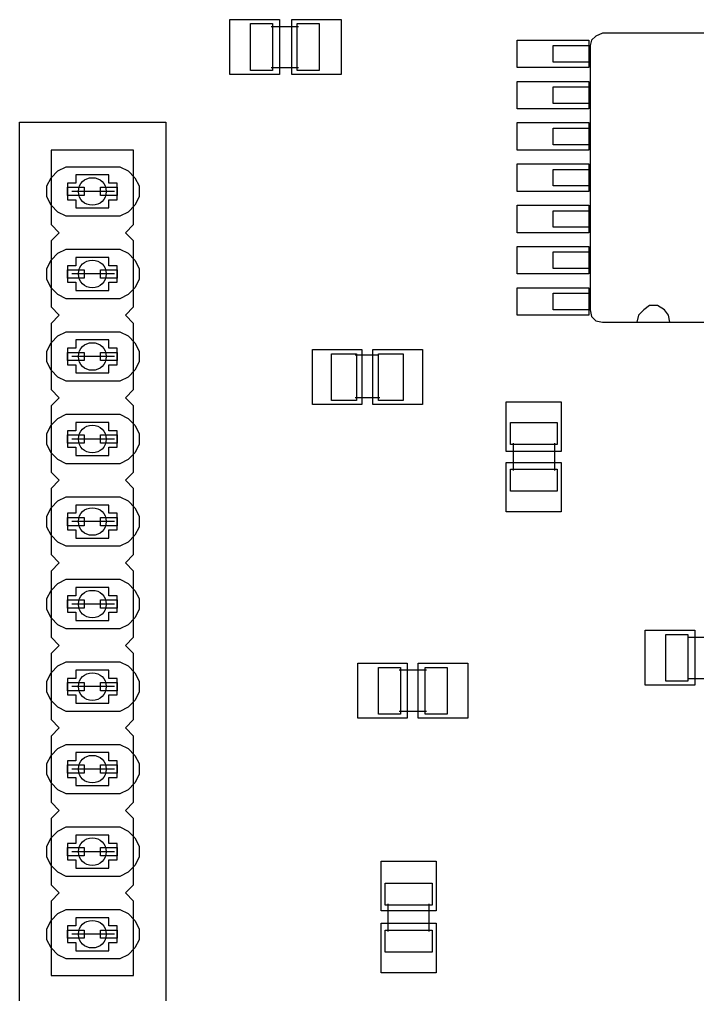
# Model space of a CAD drawing. Extents: x 69 to 170, y 48 to 122.
# Drawn here: x 120.8 to 137.5, y 70.92 to 94.93 of the extents above; entities that cross this region are included whole.
import ezdxf

# ---------------------------------------------------------------- set-up
doc = ezdxf.new("R2010")
doc.units = 0
for name, color, linetype in [('ref', 7, 'CONTINUOUS'), ('ROB-L-P-2-D', 7, 'CONTINUOUS'), ('ROB-L-P-5-D', 7, 'CONTINUOUS')]:
    doc.layers.add(name, color=color, linetype=linetype)

msp = doc.modelspace()

# ---------------------------------------------------------------- linework, layer by layer
at = {"layer": 'ref', "color": 3}
for p, q in [((125.980881, 94.92648), (127.200169, 94.92648)), ((125.980881, 93.571591), (125.980881, 94.92648)), ((126.488001, 94.825058), (127.030395, 94.825058)), ((126.488001, 93.673016), (126.488001, 94.825058)), ((127.030395, 94.825058), (127.030395, 93.673016)), ((127.200169, 94.92648), (127.200169, 93.571591)), ((127.504441, 94.92648), (128.723729, 94.92648)), ((127.504441, 93.571591), (127.504441, 94.92648)), ((127.640043, 94.825058), (128.181334, 94.825058)), ((127.640043, 93.673016), (127.640043, 94.825058)), ((128.181334, 94.825058), (128.181334, 93.673016)), ((128.723729, 94.92648), (128.723729, 93.571591)), ((126.996218, 94.756701), (127.674215, 94.756701)), ((135.158618, 94.588031), (134.988839, 94.519682)), ((137.664441, 94.588031), (135.158618, 94.588031)), ((133.058487, 94.418257), (134.820169, 94.418257)), ((133.058487, 93.741364), (133.058487, 94.418257)), ((134.820169, 94.418257), (134.820169, 93.741364)), ((134.887414, 94.418257), (134.853243, 94.282655)), ((134.988839, 94.519682), (134.887414, 94.418257)), ((133.939331, 94.282655), (134.820169, 94.282655)), ((133.939331, 93.876966), (133.939331, 94.282655)), ((134.820169, 94.282655), (134.820169, 93.876966)), ((134.853243, 94.282655), (134.853243, 87.78052)), ((134.820169, 93.876966), (133.939331, 93.876966)), ((127.030395, 93.673016), (126.488001, 93.673016)), ((126.996218, 93.741364), (127.674215, 93.741364)), ((128.181334, 93.673016), (127.640043, 93.673016)), ((134.820169, 93.741364), (133.058487, 93.741364)), ((127.200169, 93.571591), (125.980881, 93.571591)), ((128.723729, 93.571591), (127.504441, 93.571591)), ((133.058487, 93.40292), (134.820169, 93.40292)), ((133.058487, 92.724924), (133.058487, 93.40292)), ((134.820169, 93.40292), (134.820169, 92.724924)), ((133.939331, 93.267318), (134.820169, 93.267318)), ((133.939331, 92.86052), (133.939331, 93.267318)), ((134.820169, 93.267318), (134.820169, 92.86052)), ((134.820169, 92.724924), (133.058487, 92.724924)), ((134.820169, 92.86052), (133.939331, 92.86052)), ((133.058487, 92.38648), (134.820169, 92.38648)), ((133.058487, 91.709587), (133.058487, 92.38648)), ((133.939331, 92.250878), (134.820169, 92.250878)), ((133.939331, 91.84408), (133.939331, 92.250878)), ((134.820169, 92.38648), (134.820169, 91.709587)), ((134.820169, 92.250878), (134.820169, 91.84408)), ((121.577775, 91.709587), (121.577775, 89.880652)), ((123.609552, 91.709587), (121.577775, 91.709587)), ((123.609552, 89.880652), (123.609552, 91.709587)), ((134.820169, 91.709587), (133.058487, 91.709587)), ((134.820169, 91.84408), (133.939331, 91.84408)), ((121.747548, 91.201364), (121.950395, 91.302789)), ((121.747548, 91.201364), (121.950395, 91.302789)), ((121.950395, 91.302789), (123.271108, 91.302789)), ((121.950395, 91.302789), (123.271108, 91.302789)), ((123.271108, 91.302789), (123.473955, 91.201364)), ((123.271108, 91.302789), (123.473955, 91.201364)), ((133.058487, 91.370034), (134.820169, 91.370034)), ((133.058487, 90.693147), (133.058487, 91.370034)), ((133.939331, 91.234438), (134.820169, 91.234438)), ((133.939331, 90.828743), (133.939331, 91.234438)), ((134.820169, 91.370034), (134.820169, 90.693147)), ((134.820169, 91.234438), (134.820169, 90.828743)), ((121.476349, 90.828743), (121.577775, 91.031591)), ((121.476349, 90.828743), (121.577775, 91.031591)), ((121.577775, 91.031591), (121.747548, 91.201364)), ((121.577775, 91.031591), (121.747548, 91.201364)), ((122.999909, 91.099939), (122.187414, 91.099939)), ((122.187414, 91.099939), (122.187414, 90.895988)), ((122.999909, 90.895988), (122.999909, 91.099939)), ((123.473955, 91.201364), (123.643729, 91.031591)), ((123.473955, 91.201364), (123.643729, 91.031591)), ((123.643729, 91.031591), (123.745154, 90.828743)), ((123.643729, 91.031591), (123.745154, 90.828743)), ((121.476349, 90.557545), (121.476349, 90.828743)), ((121.476349, 90.557545), (121.476349, 90.828743)), ((122.187414, 90.895988), (121.984572, 90.895988)), ((121.984572, 90.895988), (121.984572, 90.4903)), ((121.984572, 90.794563), (122.390261, 90.794563)), ((121.984572, 90.591725), (121.984572, 90.794563)), ((122.390261, 90.794563), (122.390261, 90.591725)), ((122.797062, 90.794563), (123.203863, 90.794563)), ((122.797062, 90.591725), (122.797062, 90.794563)), ((123.203863, 90.895988), (122.999909, 90.895988)), ((123.203863, 90.4903), (123.203863, 90.895988)), ((123.203863, 90.794563), (123.203863, 90.591725)), ((123.745154, 90.828743), (123.745154, 90.557545)), ((123.745154, 90.828743), (123.745154, 90.557545)), ((134.820169, 90.828743), (133.939331, 90.828743)), ((121.577775, 90.354698), (121.476349, 90.557545)), ((121.577775, 90.354698), (121.476349, 90.557545)), ((122.390261, 90.591725), (121.984572, 90.591725)), ((123.135506, 90.693147), (122.085997, 90.693147)), ((123.203863, 90.591725), (122.797062, 90.591725)), ((122.932664, 90.693147), (122.932664, 90.693147)), ((123.745154, 90.557545), (123.643729, 90.354698)), ((123.745154, 90.557545), (123.643729, 90.354698)), ((134.820169, 90.693147), (133.058487, 90.693147)), ((121.747548, 90.184924), (121.577775, 90.354698)), ((121.747548, 90.184924), (121.577775, 90.354698)), ((121.984572, 90.4903), (122.187414, 90.4903)), ((122.187414, 90.4903), (122.187414, 90.286349)), ((122.187414, 90.286349), (122.999909, 90.286349)), ((122.999909, 90.286349), (122.999909, 90.4903)), ((122.999909, 90.4903), (123.203863, 90.4903)), ((123.643729, 90.354698), (123.473955, 90.184924)), ((123.643729, 90.354698), (123.473955, 90.184924)), ((133.058487, 90.354698), (134.820169, 90.354698)), ((133.058487, 89.676701), (133.058487, 90.354698)), ((134.820169, 90.354698), (134.820169, 89.676701)), ((121.950395, 90.083499), (121.747548, 90.184924)), ((121.950395, 90.083499), (121.747548, 90.184924)), ((123.271108, 90.083499), (121.950395, 90.083499)), ((123.271108, 90.083499), (121.950395, 90.083499)), ((123.473955, 90.184924), (123.271108, 90.083499)), ((123.473955, 90.184924), (123.271108, 90.083499)), ((133.939331, 90.219101), (134.820169, 90.219101)), ((133.939331, 89.812303), (133.939331, 90.219101)), ((134.820169, 90.219101), (134.820169, 89.812303)), ((121.577775, 89.880652), (121.780622, 89.676701)), ((123.40671, 89.676701), (123.609552, 89.880652)), ((134.820169, 89.812303), (133.939331, 89.812303)), ((121.780622, 89.676701), (121.577775, 89.473854)), ((123.609552, 89.473854), (123.40671, 89.676701)), ((134.820169, 89.676701), (133.058487, 89.676701)), ((121.577775, 89.473854), (121.577775, 87.847771)), ((123.609552, 87.847771), (123.609552, 89.473854)), ((133.058487, 89.338257), (134.820169, 89.338257)), ((133.058487, 88.661364), (133.058487, 89.338257)), ((134.820169, 89.338257), (134.820169, 88.661364)), ((121.577775, 88.999814), (121.747548, 89.169587)), ((121.577775, 88.999814), (121.747548, 89.169587)), ((121.747548, 89.169587), (121.950395, 89.271012)), ((121.747548, 89.169587), (121.950395, 89.271012)), ((121.950395, 89.271012), (123.271108, 89.271012)), ((121.950395, 89.271012), (123.271108, 89.271012)), ((122.999909, 89.067059), (122.187414, 89.067059)), ((122.187414, 89.067059), (122.187414, 88.864211)), ((122.999909, 88.864211), (122.999909, 89.067059)), ((123.271108, 89.271012), (123.473955, 89.169587)), ((123.271108, 89.271012), (123.473955, 89.169587)), ((123.473955, 89.169587), (123.643729, 88.999814)), ((123.473955, 89.169587), (123.643729, 88.999814)), ((133.939331, 89.202655), (134.820169, 89.202655)), ((133.939331, 88.796966), (133.939331, 89.202655)), ((134.820169, 89.202655), (134.820169, 88.796966)), ((121.476349, 88.796966), (121.577775, 88.999814)), ((121.476349, 88.796966), (121.577775, 88.999814)), ((122.187414, 88.864211), (121.984572, 88.864211)), ((121.984572, 88.864211), (121.984572, 88.457413)), ((123.203863, 88.864211), (122.999909, 88.864211)), ((123.203863, 88.457413), (123.203863, 88.864211)), ((123.643729, 88.999814), (123.745154, 88.796966)), ((123.643729, 88.999814), (123.745154, 88.796966)), ((121.476349, 88.525768), (121.476349, 88.796966)), ((121.476349, 88.525768), (121.476349, 88.796966)), ((121.984572, 88.762789), (122.390261, 88.762789)), ((121.984572, 88.559939), (121.984572, 88.762789)), ((123.135506, 88.661364), (122.085997, 88.661364)), ((122.390261, 88.762789), (122.390261, 88.559939)), ((122.797062, 88.762789), (123.203863, 88.762789)), ((122.797062, 88.559939), (122.797062, 88.762789)), ((122.932664, 88.661364), (122.932664, 88.661364)), ((123.203863, 88.762789), (123.203863, 88.559939)), ((123.745154, 88.796966), (123.745154, 88.525768)), ((123.745154, 88.796966), (123.745154, 88.525768)), ((134.820169, 88.661364), (133.058487, 88.661364)), ((134.820169, 88.796966), (133.939331, 88.796966)), ((121.577775, 88.32292), (121.476349, 88.525768)), ((121.577775, 88.32292), (121.476349, 88.525768)), ((122.390261, 88.559939), (121.984572, 88.559939)), ((121.984572, 88.457413), (122.187414, 88.457413)), ((122.187414, 88.457413), (122.187414, 88.254563)), ((123.203863, 88.559939), (122.797062, 88.559939)), ((122.999909, 88.254563), (122.999909, 88.457413)), ((122.999909, 88.457413), (123.203863, 88.457413)), ((123.745154, 88.525768), (123.643729, 88.32292)), ((123.745154, 88.525768), (123.643729, 88.32292)), ((121.747548, 88.153147), (121.577775, 88.32292)), ((121.747548, 88.153147), (121.577775, 88.32292)), ((121.950395, 88.051725), (121.747548, 88.153147)), ((121.950395, 88.051725), (121.747548, 88.153147)), ((122.187414, 88.254563), (122.999909, 88.254563)), ((123.473955, 88.153147), (123.271108, 88.051725)), ((123.473955, 88.153147), (123.271108, 88.051725)), ((123.643729, 88.32292), (123.473955, 88.153147)), ((123.643729, 88.32292), (123.473955, 88.153147)), ((133.058487, 88.32292), (134.820169, 88.32292)), ((133.058487, 87.644924), (133.058487, 88.32292)), ((133.939331, 88.187318), (134.820169, 88.187318)), ((133.939331, 87.78052), (133.939331, 88.187318)), ((134.820169, 88.32292), (134.820169, 87.644924)), ((134.820169, 88.187318), (134.820169, 87.78052)), ((123.271108, 88.051725), (121.950395, 88.051725)), ((123.271108, 88.051725), (121.950395, 88.051725)), ((136.309552, 87.881943), (136.173955, 87.78052)), ((136.513502, 87.881943), (136.309552, 87.881943)), ((136.682172, 87.78052), (136.513502, 87.881943)), ((121.577775, 87.847771), (121.780622, 87.644924)), ((121.780622, 87.644924), (121.577775, 87.442077)), ((123.40671, 87.644924), (123.609552, 87.847771)), ((123.609552, 87.442077), (123.40671, 87.644924)), ((134.820169, 87.644924), (133.058487, 87.644924)), ((134.820169, 87.78052), (133.939331, 87.78052)), ((134.853243, 87.78052), (134.887414, 87.610747)), ((136.039456, 87.644924), (136.005285, 87.476254)), ((136.173955, 87.78052), (136.039456, 87.644924)), ((136.783595, 87.644924), (136.682172, 87.78052)), ((136.817775, 87.476254), (136.783595, 87.644924)), ((121.577775, 87.442077), (121.577775, 85.815988)), ((123.609552, 85.815988), (123.609552, 87.442077)), ((134.887414, 87.610747), (134.988839, 87.509322)), ((134.988839, 87.509322), (135.158618, 87.476254)), ((135.158618, 87.476254), (136.005285, 87.476254)), ((136.005285, 87.476254), (136.817775, 87.476254)), ((136.817775, 87.476254), (137.664441, 87.476254)), ((121.747548, 87.136701), (121.950395, 87.239229)), ((121.747548, 87.136701), (121.950395, 87.239229)), ((121.950395, 87.239229), (123.271108, 87.239229)), ((121.950395, 87.239229), (123.271108, 87.239229)), ((123.271108, 87.239229), (123.473955, 87.136701)), ((123.271108, 87.239229), (123.473955, 87.136701)), ((121.476349, 86.76408), (121.577775, 86.968031)), ((121.476349, 86.76408), (121.577775, 86.968031)), ((121.577775, 86.968031), (121.747548, 87.136701)), ((121.577775, 86.968031), (121.747548, 87.136701)), ((122.999909, 87.035276), (122.187414, 87.035276)), ((122.187414, 87.035276), (122.187414, 86.832434)), ((122.999909, 86.832434), (122.999909, 87.035276)), ((123.473955, 87.136701), (123.643729, 86.968031)), ((123.473955, 87.136701), (123.643729, 86.968031)), ((123.643729, 86.968031), (123.745154, 86.76408)), ((123.643729, 86.968031), (123.745154, 86.76408)), ((121.476349, 86.493985), (121.476349, 86.76408)), ((121.476349, 86.493985), (121.476349, 86.76408)), ((122.187414, 86.832434), (121.984572, 86.832434)), ((121.984572, 86.832434), (121.984572, 86.425636)), ((121.984572, 86.731012), (122.390261, 86.731012)), ((121.984572, 86.527059), (121.984572, 86.731012)), ((122.390261, 86.731012), (122.390261, 86.527059)), ((122.797062, 86.731012), (123.203863, 86.731012)), ((122.797062, 86.527059), (122.797062, 86.731012)), ((123.203863, 86.832434), (122.999909, 86.832434)), ((123.203863, 86.425636), (123.203863, 86.832434)), ((123.203863, 86.731012), (123.203863, 86.527059)), ((123.745154, 86.76408), (123.745154, 86.493985)), ((123.745154, 86.76408), (123.745154, 86.493985)), ((128.012664, 86.798257), (129.231952, 86.798257)), ((128.012664, 85.443368), (128.012664, 86.798257)), ((128.48671, 86.696832), (129.096349, 86.696832)), ((128.48671, 85.545896), (128.48671, 86.696832)), ((129.63764, 86.662655), (129.062172, 86.662655)), ((129.096349, 86.696832), (129.096349, 85.545896)), ((129.231952, 86.798257), (129.231952, 85.443368)), ((129.50315, 86.798257), (130.721334, 86.798257)), ((129.50315, 85.443368), (129.50315, 86.798257)), ((129.63764, 86.696832), (130.247288, 86.696832)), ((129.63764, 85.545896), (129.63764, 86.696832)), ((130.247288, 86.696832), (130.247288, 85.545896)), ((130.721334, 86.798257), (130.721334, 85.443368)), ((121.577775, 86.290034), (121.476349, 86.493985)), ((121.577775, 86.290034), (121.476349, 86.493985)), ((122.390261, 86.527059), (121.984572, 86.527059)), ((121.984572, 86.425636), (122.187414, 86.425636)), ((123.135506, 86.629587), (122.085997, 86.629587)), ((122.187414, 86.425636), (122.187414, 86.222789)), ((123.203863, 86.527059), (122.797062, 86.527059)), ((122.932664, 86.629587), (122.932664, 86.629587)), ((122.999909, 86.222789), (122.999909, 86.425636)), ((122.999909, 86.425636), (123.203863, 86.425636)), ((123.745154, 86.493985), (123.643729, 86.290034)), ((123.745154, 86.493985), (123.643729, 86.290034)), ((121.747548, 86.121364), (121.577775, 86.290034)), ((121.747548, 86.121364), (121.577775, 86.290034)), ((122.187414, 86.222789), (122.999909, 86.222789)), ((123.643729, 86.290034), (123.473955, 86.121364)), ((123.643729, 86.290034), (123.473955, 86.121364)), ((121.950395, 86.019939), (121.747548, 86.121364)), ((121.950395, 86.019939), (121.747548, 86.121364)), ((123.271108, 86.019939), (121.950395, 86.019939)), ((123.271108, 86.019939), (121.950395, 86.019939)), ((123.473955, 86.121364), (123.271108, 86.019939)), ((123.473955, 86.121364), (123.271108, 86.019939)), ((121.577775, 85.815988), (121.780622, 85.613147)), ((123.40671, 85.613147), (123.609552, 85.815988)), ((121.780622, 85.613147), (121.577775, 85.4103)), ((123.609552, 85.4103), (123.40671, 85.613147)), ((129.096349, 85.545896), (128.48671, 85.545896)), ((129.67182, 85.613147), (129.062172, 85.613147)), ((130.247288, 85.545896), (129.63764, 85.545896)), ((132.787288, 85.511725), (134.142172, 85.511725)), ((132.787288, 84.292434), (132.787288, 85.511725)), ((134.142172, 85.511725), (134.142172, 84.292434)), ((121.577775, 85.4103), (121.577775, 83.784211)), ((123.609552, 83.784211), (123.609552, 85.4103)), ((129.231952, 85.443368), (128.012664, 85.443368)), ((130.721334, 85.443368), (129.50315, 85.443368)), ((121.577775, 84.936254), (121.747548, 85.104924)), ((121.577775, 84.936254), (121.747548, 85.104924)), ((121.747548, 85.104924), (121.950395, 85.206349)), ((121.747548, 85.104924), (121.950395, 85.206349)), ((121.950395, 85.206349), (123.271108, 85.206349)), ((121.950395, 85.206349), (123.271108, 85.206349)), ((122.999909, 85.003499), (122.187414, 85.003499)), ((122.187414, 85.003499), (122.187414, 84.800652)), ((122.999909, 84.800652), (122.999909, 85.003499)), ((123.271108, 85.206349), (123.473955, 85.104924)), ((123.271108, 85.206349), (123.473955, 85.104924)), ((123.473955, 85.104924), (123.643729, 84.936254)), ((123.473955, 85.104924), (123.643729, 84.936254)), ((132.889817, 85.003499), (134.040747, 85.003499)), ((132.889817, 84.461104), (132.889817, 85.003499)), ((134.040747, 85.003499), (134.040747, 84.461104)), ((121.476349, 84.732303), (121.577775, 84.936254)), ((121.476349, 84.732303), (121.577775, 84.936254)), ((122.187414, 84.800652), (121.984572, 84.800652)), ((121.984572, 84.800652), (121.984572, 84.393854)), ((123.203863, 84.800652), (122.999909, 84.800652)), ((123.203863, 84.393854), (123.203863, 84.800652)), ((123.643729, 84.936254), (123.745154, 84.732303)), ((123.643729, 84.936254), (123.745154, 84.732303)), ((121.476349, 84.461104), (121.476349, 84.732303)), ((121.476349, 84.461104), (121.476349, 84.732303)), ((121.984572, 84.699229), (122.390261, 84.699229)), ((121.984572, 84.495276), (121.984572, 84.699229)), ((123.135506, 84.596701), (122.085997, 84.596701)), ((122.390261, 84.699229), (122.390261, 84.495276)), ((122.797062, 84.699229), (123.203863, 84.699229)), ((122.797062, 84.495276), (122.797062, 84.699229)), ((122.932664, 84.596701), (122.932664, 84.596701)), ((123.203863, 84.699229), (123.203863, 84.495276)), ((123.745154, 84.732303), (123.745154, 84.461104)), ((123.745154, 84.732303), (123.745154, 84.461104)), ((121.577775, 84.258257), (121.476349, 84.461104)), ((121.577775, 84.258257), (121.476349, 84.461104)), ((122.390261, 84.495276), (121.984572, 84.495276)), ((121.984572, 84.393854), (122.187414, 84.393854)), ((122.187414, 84.393854), (122.187414, 84.191012)), ((123.203863, 84.495276), (122.797062, 84.495276)), ((122.999909, 84.191012), (122.999909, 84.393854)), ((122.999909, 84.393854), (123.203863, 84.393854)), ((123.745154, 84.461104), (123.643729, 84.258257)), ((123.745154, 84.461104), (123.643729, 84.258257)), ((134.142172, 84.292434), (132.787288, 84.292434)), ((134.040747, 84.461104), (132.889817, 84.461104)), ((132.957062, 84.495276), (132.957062, 83.818391)), ((133.973502, 84.495276), (133.973502, 83.818391)), ((121.747548, 84.089587), (121.577775, 84.258257)), ((121.747548, 84.089587), (121.577775, 84.258257)), ((121.950395, 83.987059), (121.747548, 84.089587)), ((121.950395, 83.987059), (121.747548, 84.089587)), ((122.187414, 84.191012), (122.999909, 84.191012)), ((123.473955, 84.089587), (123.271108, 83.987059)), ((123.473955, 84.089587), (123.271108, 83.987059)), ((123.643729, 84.258257), (123.473955, 84.089587)), ((123.643729, 84.258257), (123.473955, 84.089587)), ((121.577775, 83.784211), (121.780622, 83.581364)), ((123.271108, 83.987059), (121.950395, 83.987059)), ((123.271108, 83.987059), (121.950395, 83.987059)), ((123.40671, 83.581364), (123.609552, 83.784211)), ((132.787288, 84.02123), (134.142172, 84.02123)), ((132.787288, 82.801943), (132.787288, 84.02123)), ((132.889817, 83.852563), (134.040747, 83.852563)), ((132.889817, 83.310166), (132.889817, 83.852563)), ((134.040747, 83.852563), (134.040747, 83.310166)), ((134.142172, 84.02123), (134.142172, 82.801943)), ((121.780622, 83.581364), (121.577775, 83.377413)), ((123.609552, 83.377413), (123.40671, 83.581364)), ((121.577775, 83.377413), (121.577775, 81.752434)), ((123.609552, 81.752434), (123.609552, 83.377413)), ((134.040747, 83.310166), (132.889817, 83.310166)), ((121.577775, 82.903368), (121.747548, 83.073147)), ((121.577775, 82.903368), (121.747548, 83.073147)), ((121.747548, 83.073147), (121.950395, 83.174563)), ((121.747548, 83.073147), (121.950395, 83.174563)), ((121.950395, 83.174563), (123.271108, 83.174563)), ((121.950395, 83.174563), (123.271108, 83.174563)), ((123.271108, 83.174563), (123.473955, 83.073147)), ((123.271108, 83.174563), (123.473955, 83.073147)), ((123.473955, 83.073147), (123.643729, 82.903368)), ((123.473955, 83.073147), (123.643729, 82.903368)), ((121.476349, 82.70052), (121.577775, 82.903368)), ((121.476349, 82.70052), (121.577775, 82.903368)), ((122.999909, 82.971725), (122.187414, 82.971725)), ((122.187414, 82.971725), (122.187414, 82.767771)), ((122.999909, 82.767771), (122.999909, 82.971725)), ((123.643729, 82.903368), (123.745154, 82.70052)), ((123.643729, 82.903368), (123.745154, 82.70052)), ((121.476349, 82.429322), (121.476349, 82.70052)), ((121.476349, 82.429322), (121.476349, 82.70052)), ((122.187414, 82.767771), (121.984572, 82.767771)), ((121.984572, 82.767771), (121.984572, 82.362077)), ((121.984572, 82.666349), (122.390261, 82.666349)), ((121.984572, 82.463499), (121.984572, 82.666349)), ((122.390261, 82.666349), (122.390261, 82.463499)), ((122.797062, 82.666349), (123.203863, 82.666349)), ((122.797062, 82.463499), (122.797062, 82.666349)), ((123.203863, 82.767771), (122.999909, 82.767771)), ((123.203863, 82.362077), (123.203863, 82.767771)), ((123.203863, 82.666349), (123.203863, 82.463499)), ((123.745154, 82.70052), (123.745154, 82.429322)), ((123.745154, 82.70052), (123.745154, 82.429322)), ((134.142172, 82.801943), (132.787288, 82.801943)), ((121.577775, 82.22648), (121.476349, 82.429322)), ((121.577775, 82.22648), (121.476349, 82.429322)), ((122.390261, 82.463499), (121.984572, 82.463499)), ((121.984572, 82.362077), (122.187414, 82.362077)), ((123.135506, 82.564924), (122.085997, 82.564924)), ((122.187414, 82.362077), (122.187414, 82.159229)), ((123.203863, 82.463499), (122.797062, 82.463499)), ((122.932664, 82.564924), (122.932664, 82.564924)), ((122.999909, 82.159229), (122.999909, 82.362077)), ((122.999909, 82.362077), (123.203863, 82.362077)), ((123.745154, 82.429322), (123.643729, 82.22648)), ((123.745154, 82.429322), (123.643729, 82.22648)), ((121.747548, 82.056701), (121.577775, 82.22648)), ((121.747548, 82.056701), (121.577775, 82.22648)), ((122.187414, 82.159229), (122.999909, 82.159229)), ((123.643729, 82.22648), (123.473955, 82.056701)), ((123.643729, 82.22648), (123.473955, 82.056701)), ((121.950395, 81.955276), (121.747548, 82.056701)), ((121.950395, 81.955276), (121.747548, 82.056701)), ((123.271108, 81.955276), (121.950395, 81.955276)), ((123.271108, 81.955276), (121.950395, 81.955276)), ((123.473955, 82.056701), (123.271108, 81.955276)), ((123.473955, 82.056701), (123.271108, 81.955276)), ((121.577775, 81.752434), (121.780622, 81.549587)), ((123.40671, 81.549587), (123.609552, 81.752434)), ((121.780622, 81.549587), (121.577775, 81.345636)), ((123.609552, 81.345636), (123.40671, 81.549587)), ((121.577775, 81.345636), (121.577775, 79.720652)), ((121.747548, 81.041364), (121.950395, 81.142789)), ((121.747548, 81.041364), (121.950395, 81.142789)), ((121.950395, 81.142789), (123.271108, 81.142789)), ((121.950395, 81.142789), (123.271108, 81.142789)), ((123.271108, 81.142789), (123.473955, 81.041364)), ((123.271108, 81.142789), (123.473955, 81.041364)), ((123.609552, 79.720652), (123.609552, 81.345636)), ((121.577775, 80.871591), (121.747548, 81.041364)), ((121.577775, 80.871591), (121.747548, 81.041364)), ((122.999909, 80.939939), (122.187414, 80.939939)), ((122.187414, 80.939939), (122.187414, 80.735988)), ((122.999909, 80.735988), (122.999909, 80.939939)), ((123.473955, 81.041364), (123.643729, 80.871591)), ((123.473955, 81.041364), (123.643729, 80.871591)), ((121.476349, 80.668743), (121.577775, 80.871591)), ((121.476349, 80.668743), (121.577775, 80.871591)), ((121.476349, 80.397545), (121.476349, 80.668743)), ((121.476349, 80.397545), (121.476349, 80.668743)), ((122.187414, 80.735988), (121.984572, 80.735988)), ((121.984572, 80.735988), (121.984572, 80.3303)), ((123.203863, 80.735988), (122.999909, 80.735988)), ((123.203863, 80.3303), (123.203863, 80.735988)), ((123.643729, 80.871591), (123.745154, 80.668743)), ((123.643729, 80.871591), (123.745154, 80.668743)), ((123.745154, 80.668743), (123.745154, 80.397545)), ((123.745154, 80.668743), (123.745154, 80.397545)), ((121.984572, 80.634563), (122.390261, 80.634563)), ((121.984572, 80.431725), (121.984572, 80.634563)), ((122.390261, 80.431725), (121.984572, 80.431725)), ((123.135506, 80.533147), (122.085997, 80.533147)), ((122.390261, 80.634563), (122.390261, 80.431725)), ((122.797062, 80.634563), (123.203863, 80.634563)), ((122.797062, 80.431725), (122.797062, 80.634563)), ((123.203863, 80.431725), (122.797062, 80.431725)), ((122.932664, 80.533147), (122.932664, 80.533147)), ((123.203863, 80.634563), (123.203863, 80.431725)), ((121.577775, 80.194698), (121.476349, 80.397545)), ((121.577775, 80.194698), (121.476349, 80.397545)), ((121.747548, 80.024924), (121.577775, 80.194698)), ((121.747548, 80.024924), (121.577775, 80.194698)), ((121.984572, 80.3303), (122.187414, 80.3303)), ((122.187414, 80.3303), (122.187414, 80.126349)), ((122.999909, 80.126349), (122.999909, 80.3303)), ((122.999909, 80.3303), (123.203863, 80.3303)), ((123.643729, 80.194698), (123.473955, 80.024924)), ((123.643729, 80.194698), (123.473955, 80.024924)), ((123.745154, 80.397545), (123.643729, 80.194698)), ((123.745154, 80.397545), (123.643729, 80.194698)), ((121.950395, 79.923499), (121.747548, 80.024924)), ((121.950395, 79.923499), (121.747548, 80.024924)), ((122.187414, 80.126349), (122.999909, 80.126349)), ((123.473955, 80.024924), (123.271108, 79.923499)), ((123.473955, 80.024924), (123.271108, 79.923499)), ((121.577775, 79.720652), (121.780622, 79.516701)), ((123.271108, 79.923499), (121.950395, 79.923499)), ((123.271108, 79.923499), (121.950395, 79.923499)), ((123.40671, 79.516701), (123.609552, 79.720652)), ((136.208127, 79.889322), (137.427414, 79.889322)), ((136.208127, 78.534438), (136.208127, 79.889322)), ((136.716349, 79.787897), (137.25764, 79.787897)), ((136.716349, 78.636966), (136.716349, 79.787897)), ((137.25764, 79.787897), (137.25764, 78.636966)), ((137.25764, 79.720652), (137.90146, 79.720652)), ((137.427414, 79.889322), (137.427414, 78.534438)), ((121.780622, 79.516701), (121.577775, 79.313854)), ((123.609552, 79.313854), (123.40671, 79.516701)), ((121.577775, 79.313854), (121.577775, 77.687771)), ((123.609552, 77.687771), (123.609552, 79.313854)), ((121.577775, 78.839814), (121.747548, 79.009587)), ((121.577775, 78.839814), (121.747548, 79.009587)), ((121.747548, 79.009587), (121.950395, 79.111012)), ((121.747548, 79.009587), (121.950395, 79.111012)), ((121.950395, 79.111012), (123.271108, 79.111012)), ((121.950395, 79.111012), (123.271108, 79.111012)), ((123.271108, 79.111012), (123.473955, 79.009587)), ((123.271108, 79.111012), (123.473955, 79.009587)), ((123.473955, 79.009587), (123.643729, 78.839814)), ((123.473955, 79.009587), (123.643729, 78.839814)), ((129.130529, 79.076832), (130.349817, 79.076832)), ((129.130529, 77.721943), (129.130529, 79.076832)), ((130.349817, 79.076832), (130.349817, 77.721943)), ((130.619909, 79.076832), (131.839197, 79.076832)), ((130.619909, 77.721943), (130.619909, 79.076832)), ((131.839197, 79.076832), (131.839197, 77.721943)), ((121.476349, 78.636966), (121.577775, 78.839814)), ((121.476349, 78.636966), (121.577775, 78.839814)), ((122.999909, 78.907059), (122.187414, 78.907059)), ((122.187414, 78.907059), (122.187414, 78.704211)), ((122.999909, 78.704211), (122.999909, 78.907059)), ((123.643729, 78.839814), (123.745154, 78.636966)), ((123.643729, 78.839814), (123.745154, 78.636966)), ((129.63764, 78.97541), (130.180043, 78.97541)), ((129.63764, 77.823368), (129.63764, 78.97541)), ((130.823863, 78.907059), (130.145863, 78.907059)), ((130.180043, 78.97541), (130.180043, 77.823368)), ((130.789683, 78.97541), (131.330974, 78.97541)), ((130.789683, 77.823368), (130.789683, 78.97541)), ((131.330974, 78.97541), (131.330974, 77.823368)), ((121.476349, 78.365768), (121.476349, 78.636966)), ((121.476349, 78.365768), (121.476349, 78.636966)), ((122.187414, 78.704211), (121.984572, 78.704211)), ((121.984572, 78.704211), (121.984572, 78.297413)), ((121.984572, 78.602789), (122.390261, 78.602789)), ((121.984572, 78.399939), (121.984572, 78.602789)), ((123.135506, 78.501364), (122.085997, 78.501364)), ((122.390261, 78.602789), (122.390261, 78.399939)), ((122.797062, 78.602789), (123.203863, 78.602789)), ((122.797062, 78.399939), (122.797062, 78.602789)), ((122.932664, 78.501364), (122.932664, 78.501364)), ((123.203863, 78.704211), (122.999909, 78.704211)), ((123.203863, 78.297413), (123.203863, 78.704211)), ((123.203863, 78.602789), (123.203863, 78.399939)), ((123.745154, 78.636966), (123.745154, 78.365768)), ((123.745154, 78.636966), (123.745154, 78.365768)), ((137.427414, 78.534438), (136.208127, 78.534438)), ((137.25764, 78.636966), (136.716349, 78.636966)), ((137.25764, 78.704211), (137.90146, 78.704211)), ((121.577775, 78.16292), (121.476349, 78.365768)), ((121.577775, 78.16292), (121.476349, 78.365768)), ((122.390261, 78.399939), (121.984572, 78.399939)), ((121.984572, 78.297413), (122.187414, 78.297413)), ((122.187414, 78.297413), (122.187414, 78.094563)), ((123.203863, 78.399939), (122.797062, 78.399939)), ((122.999909, 78.094563), (122.999909, 78.297413)), ((122.999909, 78.297413), (123.203863, 78.297413)), ((123.745154, 78.365768), (123.643729, 78.16292)), ((123.745154, 78.365768), (123.643729, 78.16292)), ((121.747548, 77.993147), (121.577775, 78.16292)), ((121.747548, 77.993147), (121.577775, 78.16292)), ((122.187414, 78.094563), (122.999909, 78.094563)), ((123.643729, 78.16292), (123.473955, 77.993147)), ((123.643729, 78.16292), (123.473955, 77.993147)), ((121.950395, 77.891725), (121.747548, 77.993147)), ((121.950395, 77.891725), (121.747548, 77.993147)), ((123.271108, 77.891725), (121.950395, 77.891725)), ((123.271108, 77.891725), (121.950395, 77.891725)), ((123.473955, 77.993147), (123.271108, 77.891725)), ((123.473955, 77.993147), (123.271108, 77.891725)), ((130.180043, 77.823368), (129.63764, 77.823368)), ((130.823863, 77.891725), (130.145863, 77.891725)), ((131.330974, 77.823368), (130.789683, 77.823368)), ((121.577775, 77.687771), (121.780622, 77.484924)), ((123.40671, 77.484924), (123.609552, 77.687771)), ((130.349817, 77.721943), (129.130529, 77.721943)), ((131.839197, 77.721943), (130.619909, 77.721943)), ((121.780622, 77.484924), (121.577775, 77.282077)), ((123.609552, 77.282077), (123.40671, 77.484924)), ((121.577775, 77.282077), (121.577775, 75.655988)), ((121.747548, 76.976701), (121.950395, 77.079229)), ((121.747548, 76.976701), (121.950395, 77.079229)), ((121.950395, 77.079229), (123.271108, 77.079229)), ((121.950395, 77.079229), (123.271108, 77.079229)), ((123.271108, 77.079229), (123.473955, 76.976701)), ((123.271108, 77.079229), (123.473955, 76.976701)), ((123.609552, 75.655988), (123.609552, 77.282077)), ((121.577775, 76.808031), (121.747548, 76.976701)), ((121.577775, 76.808031), (121.747548, 76.976701)), ((122.999909, 76.875276), (122.187414, 76.875276)), ((122.187414, 76.875276), (122.187414, 76.672434)), ((122.999909, 76.672434), (122.999909, 76.875276)), ((123.473955, 76.976701), (123.643729, 76.808031)), ((123.473955, 76.976701), (123.643729, 76.808031)), ((121.476349, 76.60408), (121.577775, 76.808031)), ((121.476349, 76.60408), (121.577775, 76.808031)), ((121.476349, 76.333985), (121.476349, 76.60408)), ((121.476349, 76.333985), (121.476349, 76.60408)), ((122.187414, 76.672434), (121.984572, 76.672434)), ((121.984572, 76.672434), (121.984572, 76.265636)), ((123.203863, 76.672434), (122.999909, 76.672434)), ((123.203863, 76.265636), (123.203863, 76.672434)), ((123.643729, 76.808031), (123.745154, 76.60408)), ((123.643729, 76.808031), (123.745154, 76.60408)), ((123.745154, 76.60408), (123.745154, 76.333985)), ((123.745154, 76.60408), (123.745154, 76.333985)), ((121.984572, 76.571012), (122.390261, 76.571012)), ((121.984572, 76.367059), (121.984572, 76.571012)), ((122.390261, 76.367059), (121.984572, 76.367059)), ((123.135506, 76.469587), (122.085997, 76.469587)), ((122.390261, 76.571012), (122.390261, 76.367059)), ((122.797062, 76.571012), (123.203863, 76.571012)), ((122.797062, 76.367059), (122.797062, 76.571012)), ((123.203863, 76.367059), (122.797062, 76.367059)), ((122.932664, 76.469587), (122.932664, 76.469587)), ((123.203863, 76.571012), (123.203863, 76.367059)), ((121.577775, 76.130034), (121.476349, 76.333985)), ((121.577775, 76.130034), (121.476349, 76.333985)), ((121.747548, 75.961364), (121.577775, 76.130034)), ((121.747548, 75.961364), (121.577775, 76.130034)), ((121.984572, 76.265636), (122.187414, 76.265636)), ((122.187414, 76.265636), (122.187414, 76.062789)), ((122.999909, 76.062789), (122.999909, 76.265636)), ((122.999909, 76.265636), (123.203863, 76.265636)), ((123.643729, 76.130034), (123.473955, 75.961364)), ((123.643729, 76.130034), (123.473955, 75.961364)), ((123.745154, 76.333985), (123.643729, 76.130034)), ((123.745154, 76.333985), (123.643729, 76.130034)), ((121.950395, 75.859939), (121.747548, 75.961364)), ((121.950395, 75.859939), (121.747548, 75.961364)), ((123.271108, 75.859939), (121.950395, 75.859939)), ((123.271108, 75.859939), (121.950395, 75.859939)), ((122.187414, 76.062789), (122.999909, 76.062789)), ((123.473955, 75.961364), (123.271108, 75.859939)), ((123.473955, 75.961364), (123.271108, 75.859939)), ((121.577775, 75.655988), (121.780622, 75.453147)), ((123.40671, 75.453147), (123.609552, 75.655988)), ((121.780622, 75.453147), (121.577775, 75.2503)), ((123.609552, 75.2503), (123.40671, 75.453147)), ((121.577775, 75.2503), (121.577775, 73.624211)), ((123.609552, 73.624211), (123.609552, 75.2503)), ((121.577775, 74.776254), (121.747548, 74.944924)), ((121.577775, 74.776254), (121.747548, 74.944924)), ((121.747548, 74.944924), (121.950395, 75.046349)), ((121.747548, 74.944924), (121.950395, 75.046349)), ((121.950395, 75.046349), (123.271108, 75.046349)), ((121.950395, 75.046349), (123.271108, 75.046349)), ((123.271108, 75.046349), (123.473955, 74.944924)), ((123.271108, 75.046349), (123.473955, 74.944924)), ((123.473955, 74.944924), (123.643729, 74.776254)), ((123.473955, 74.944924), (123.643729, 74.776254)), ((121.476349, 74.572303), (121.577775, 74.776254)), ((121.476349, 74.572303), (121.577775, 74.776254)), ((122.999909, 74.843499), (122.187414, 74.843499)), ((122.187414, 74.843499), (122.187414, 74.640652)), ((122.999909, 74.640652), (122.999909, 74.843499)), ((123.643729, 74.776254), (123.745154, 74.572303)), ((123.643729, 74.776254), (123.745154, 74.572303)), ((121.476349, 74.301104), (121.476349, 74.572303)), ((121.476349, 74.301104), (121.476349, 74.572303)), ((122.187414, 74.640652), (121.984572, 74.640652)), ((121.984572, 74.640652), (121.984572, 74.233854)), ((121.984572, 74.539229), (122.390261, 74.539229)), ((121.984572, 74.335276), (121.984572, 74.539229)), ((123.135506, 74.436701), (122.085997, 74.436701)), ((122.390261, 74.539229), (122.390261, 74.335276)), ((122.797062, 74.539229), (123.203863, 74.539229)), ((122.797062, 74.335276), (122.797062, 74.539229)), ((122.932664, 74.436701), (122.932664, 74.436701)), ((123.203863, 74.640652), (122.999909, 74.640652)), ((123.203863, 74.233854), (123.203863, 74.640652)), ((123.203863, 74.539229), (123.203863, 74.335276)), ((123.745154, 74.572303), (123.745154, 74.301104)), ((123.745154, 74.572303), (123.745154, 74.301104)), ((121.577775, 74.098257), (121.476349, 74.301104)), ((121.577775, 74.098257), (121.476349, 74.301104)), ((122.390261, 74.335276), (121.984572, 74.335276)), ((121.984572, 74.233854), (122.187414, 74.233854)), ((122.187414, 74.233854), (122.187414, 74.031012)), ((123.203863, 74.335276), (122.797062, 74.335276)), ((122.999909, 74.031012), (122.999909, 74.233854)), ((122.999909, 74.233854), (123.203863, 74.233854)), ((123.745154, 74.301104), (123.643729, 74.098257)), ((123.745154, 74.301104), (123.643729, 74.098257)), ((129.705997, 74.199682), (131.060881, 74.199682)), ((129.705997, 72.980392), (129.705997, 74.199682)), ((131.060881, 74.199682), (131.060881, 72.980392)), ((121.747548, 73.929587), (121.577775, 74.098257)), ((121.747548, 73.929587), (121.577775, 74.098257)), ((122.187414, 74.031012), (122.999909, 74.031012)), ((123.643729, 74.098257), (123.473955, 73.929587)), ((123.643729, 74.098257), (123.473955, 73.929587)), ((121.950395, 73.827059), (121.747548, 73.929587)), ((121.950395, 73.827059), (121.747548, 73.929587)), ((123.271108, 73.827059), (121.950395, 73.827059)), ((123.271108, 73.827059), (121.950395, 73.827059)), ((123.473955, 73.929587), (123.271108, 73.827059)), ((123.473955, 73.929587), (123.271108, 73.827059)), ((121.577775, 73.624211), (121.780622, 73.421364)), ((123.40671, 73.421364), (123.609552, 73.624211)), ((129.807414, 73.658391), (130.959456, 73.658391)), ((129.807414, 73.115988), (129.807414, 73.658391)), ((130.959456, 73.658391), (130.959456, 73.115988)), ((121.780622, 73.421364), (121.577775, 73.217413)), ((123.609552, 73.217413), (123.40671, 73.421364)), ((121.577775, 73.217413), (121.577775, 71.389587)), ((121.747548, 72.913147), (121.950395, 73.014563)), ((121.747548, 72.913147), (121.950395, 73.014563)), ((121.950395, 73.014563), (123.271108, 73.014563)), ((121.950395, 73.014563), (123.271108, 73.014563)), ((123.271108, 73.014563), (123.473955, 72.913147)), ((123.271108, 73.014563), (123.473955, 72.913147)), ((123.609552, 71.389587), (123.609552, 73.217413)), ((131.060881, 72.980392), (129.705997, 72.980392)), ((130.959456, 73.115988), (129.807414, 73.115988)), ((129.874668, 72.473272), (129.874668, 73.150166)), ((130.891108, 72.473272), (130.891108, 73.150166)), ((121.476349, 72.54052), (121.577775, 72.743368)), ((121.476349, 72.54052), (121.577775, 72.743368)), ((121.577775, 72.743368), (121.747548, 72.913147)), ((121.577775, 72.743368), (121.747548, 72.913147)), ((122.999909, 72.811725), (122.187414, 72.811725)), ((122.187414, 72.811725), (122.187414, 72.607771)), ((122.999909, 72.607771), (122.999909, 72.811725)), ((123.473955, 72.913147), (123.643729, 72.743368)), ((123.473955, 72.913147), (123.643729, 72.743368)), ((123.643729, 72.743368), (123.745154, 72.54052)), ((123.643729, 72.743368), (123.745154, 72.54052)), ((121.476349, 72.269322), (121.476349, 72.54052)), ((121.476349, 72.269322), (121.476349, 72.54052)), ((122.187414, 72.607771), (121.984572, 72.607771)), ((121.984572, 72.607771), (121.984572, 72.202077)), ((121.984572, 72.506349), (122.390261, 72.506349)), ((121.984572, 72.303499), (121.984572, 72.506349)), ((122.390261, 72.506349), (122.390261, 72.303499)), ((122.797062, 72.506349), (123.203863, 72.506349)), ((122.797062, 72.303499), (122.797062, 72.506349)), ((123.203863, 72.607771), (122.999909, 72.607771)), ((123.203863, 72.202077), (123.203863, 72.607771)), ((123.203863, 72.506349), (123.203863, 72.303499)), ((123.745154, 72.54052), (123.745154, 72.269322)), ((123.745154, 72.54052), (123.745154, 72.269322)), ((129.705997, 72.676123), (131.060881, 72.676123)), ((129.705997, 71.456832), (129.705997, 72.676123)), ((129.807414, 72.506349), (130.959456, 72.506349)), ((129.807414, 71.965058), (129.807414, 72.506349)), ((130.959456, 72.506349), (130.959456, 71.965058)), ((131.060881, 72.676123), (131.060881, 71.456832)), ((121.577775, 72.06648), (121.476349, 72.269322)), ((121.577775, 72.06648), (121.476349, 72.269322)), ((122.390261, 72.303499), (121.984572, 72.303499)), ((123.135506, 72.404924), (122.085997, 72.404924)), ((123.203863, 72.303499), (122.797062, 72.303499)), ((122.932664, 72.404924), (122.932664, 72.404924)), ((123.745154, 72.269322), (123.643729, 72.06648)), ((123.745154, 72.269322), (123.643729, 72.06648)), ((121.747548, 71.896701), (121.577775, 72.06648)), ((121.747548, 71.896701), (121.577775, 72.06648)), ((121.984572, 72.202077), (122.187414, 72.202077)), ((122.187414, 72.202077), (122.187414, 71.999229)), ((122.999909, 71.999229), (122.999909, 72.202077)), ((122.999909, 72.202077), (123.203863, 72.202077)), ((123.643729, 72.06648), (123.473955, 71.896701)), ((123.643729, 72.06648), (123.473955, 71.896701)), ((121.950395, 71.795276), (121.747548, 71.896701)), ((121.950395, 71.795276), (121.747548, 71.896701)), ((123.271108, 71.795276), (121.950395, 71.795276)), ((123.271108, 71.795276), (121.950395, 71.795276)), ((122.187414, 71.999229), (122.999909, 71.999229)), ((123.473955, 71.896701), (123.271108, 71.795276)), ((123.473955, 71.896701), (123.271108, 71.795276)), ((130.959456, 71.965058), (129.807414, 71.965058)), ((121.577775, 71.389587), (123.609552, 71.389587)), ((131.060881, 71.456832), (129.705997, 71.456832))]:
    msp.add_line(p, q, dxfattribs=at)
for points in [[(122.254668, 90.693147), (122.254668, 90.895988), (122.390261, 91.031591), (122.594215, 91.031591)], [(122.594215, 91.031591), (122.797062, 91.031591), (122.932664, 90.895988), (122.932664, 90.693147)], [(122.594215, 90.354698), (122.390261, 90.354698), (122.254668, 90.4903), (122.254668, 90.693147)], [(122.932664, 90.693147), (122.932664, 90.4903), (122.797062, 90.354698), (122.594215, 90.354698)], [(122.254668, 88.661364), (122.254668, 88.864211), (122.390261, 88.999814), (122.594215, 88.999814)], [(122.594215, 88.999814), (122.797062, 88.999814), (122.932664, 88.864211), (122.932664, 88.661364)], [(122.594215, 88.32292), (122.390261, 88.32292), (122.254668, 88.457413), (122.254668, 88.661364)], [(122.932664, 88.661364), (122.932664, 88.457413), (122.797062, 88.32292), (122.594215, 88.32292)], [(122.254668, 86.629587), (122.254668, 86.832434), (122.390261, 86.968031), (122.594215, 86.968031)], [(122.594215, 86.968031), (122.797062, 86.968031), (122.932664, 86.832434), (122.932664, 86.629587)], [(122.594215, 86.290034), (122.390261, 86.290034), (122.254668, 86.425636), (122.254668, 86.629587)], [(122.932664, 86.629587), (122.932664, 86.425636), (122.797062, 86.290034), (122.594215, 86.290034)], [(122.254668, 84.596701), (122.254668, 84.800652), (122.390261, 84.936254), (122.594215, 84.936254)], [(122.594215, 84.936254), (122.797062, 84.936254), (122.932664, 84.800652), (122.932664, 84.596701)], [(122.594215, 84.258257), (122.390261, 84.258257), (122.254668, 84.393854), (122.254668, 84.596701)], [(122.932664, 84.596701), (122.932664, 84.393854), (122.797062, 84.258257), (122.594215, 84.258257)], [(122.254668, 82.564924), (122.254668, 82.767771), (122.390261, 82.903368), (122.594215, 82.903368)], [(122.594215, 82.903368), (122.797062, 82.903368), (122.932664, 82.767771), (122.932664, 82.564924)], [(122.594215, 82.22648), (122.390261, 82.22648), (122.254668, 82.362077), (122.254668, 82.564924)], [(122.932664, 82.564924), (122.932664, 82.362077), (122.797062, 82.22648), (122.594215, 82.22648)], [(122.254668, 80.533147), (122.254668, 80.735988), (122.390261, 80.871591), (122.594215, 80.871591)], [(122.594215, 80.871591), (122.797062, 80.871591), (122.932664, 80.735988), (122.932664, 80.533147)], [(122.594215, 80.194698), (122.390261, 80.194698), (122.254668, 80.3303), (122.254668, 80.533147)], [(122.932664, 80.533147), (122.932664, 80.3303), (122.797062, 80.194698), (122.594215, 80.194698)], [(122.254668, 78.501364), (122.254668, 78.704211), (122.390261, 78.839814), (122.594215, 78.839814)], [(122.594215, 78.839814), (122.797062, 78.839814), (122.932664, 78.704211), (122.932664, 78.501364)], [(122.594215, 78.16292), (122.390261, 78.16292), (122.254668, 78.297413), (122.254668, 78.501364)], [(122.932664, 78.501364), (122.932664, 78.297413), (122.797062, 78.16292), (122.594215, 78.16292)], [(122.254668, 76.469587), (122.254668, 76.672434), (122.390261, 76.808031), (122.594215, 76.808031)], [(122.594215, 76.808031), (122.797062, 76.808031), (122.932664, 76.672434), (122.932664, 76.469587)], [(122.594215, 76.130034), (122.390261, 76.130034), (122.254668, 76.265636), (122.254668, 76.469587)], [(122.932664, 76.469587), (122.932664, 76.265636), (122.797062, 76.130034), (122.594215, 76.130034)], [(122.254668, 74.436701), (122.254668, 74.640652), (122.390261, 74.776254), (122.594215, 74.776254)], [(122.594215, 74.776254), (122.797062, 74.776254), (122.932664, 74.640652), (122.932664, 74.436701)], [(122.594215, 74.098257), (122.390261, 74.098257), (122.254668, 74.233854), (122.254668, 74.436701)], [(122.932664, 74.436701), (122.932664, 74.233854), (122.797062, 74.098257), (122.594215, 74.098257)], [(122.254668, 72.404924), (122.254668, 72.607771), (122.390261, 72.743368), (122.594215, 72.743368)], [(122.594215, 72.743368), (122.797062, 72.743368), (122.932664, 72.607771), (122.932664, 72.404924)], [(122.594215, 72.06648), (122.390261, 72.06648), (122.254668, 72.202077), (122.254668, 72.404924)], [(122.932664, 72.404924), (122.932664, 72.202077), (122.797062, 72.06648), (122.594215, 72.06648)]]:
    msp.add_open_spline(points, degree=3, dxfattribs=at)
at = {"layer": 'ROB-L-P-2-D', "color": 7}
for p, q in [((120.799998, 92.400001), (124.399999, 92.400001)), ((120.799998, 53.200001), (120.799998, 92.400001)), ((124.399999, 92.400001), (124.399999, 53.200001))]:
    msp.add_line(p, q, dxfattribs=at)
at = {"layer": 'ROB-L-P-5-D', "color": 7}
for p, q in [((120.799998, 92.400001), (124.399999, 92.400001)), ((120.799998, 53.200001), (120.799998, 92.400001)), ((124.399999, 92.400001), (124.399999, 53.200001))]:
    msp.add_line(p, q, dxfattribs=at)

doc.saveas('drawing.dxf')
